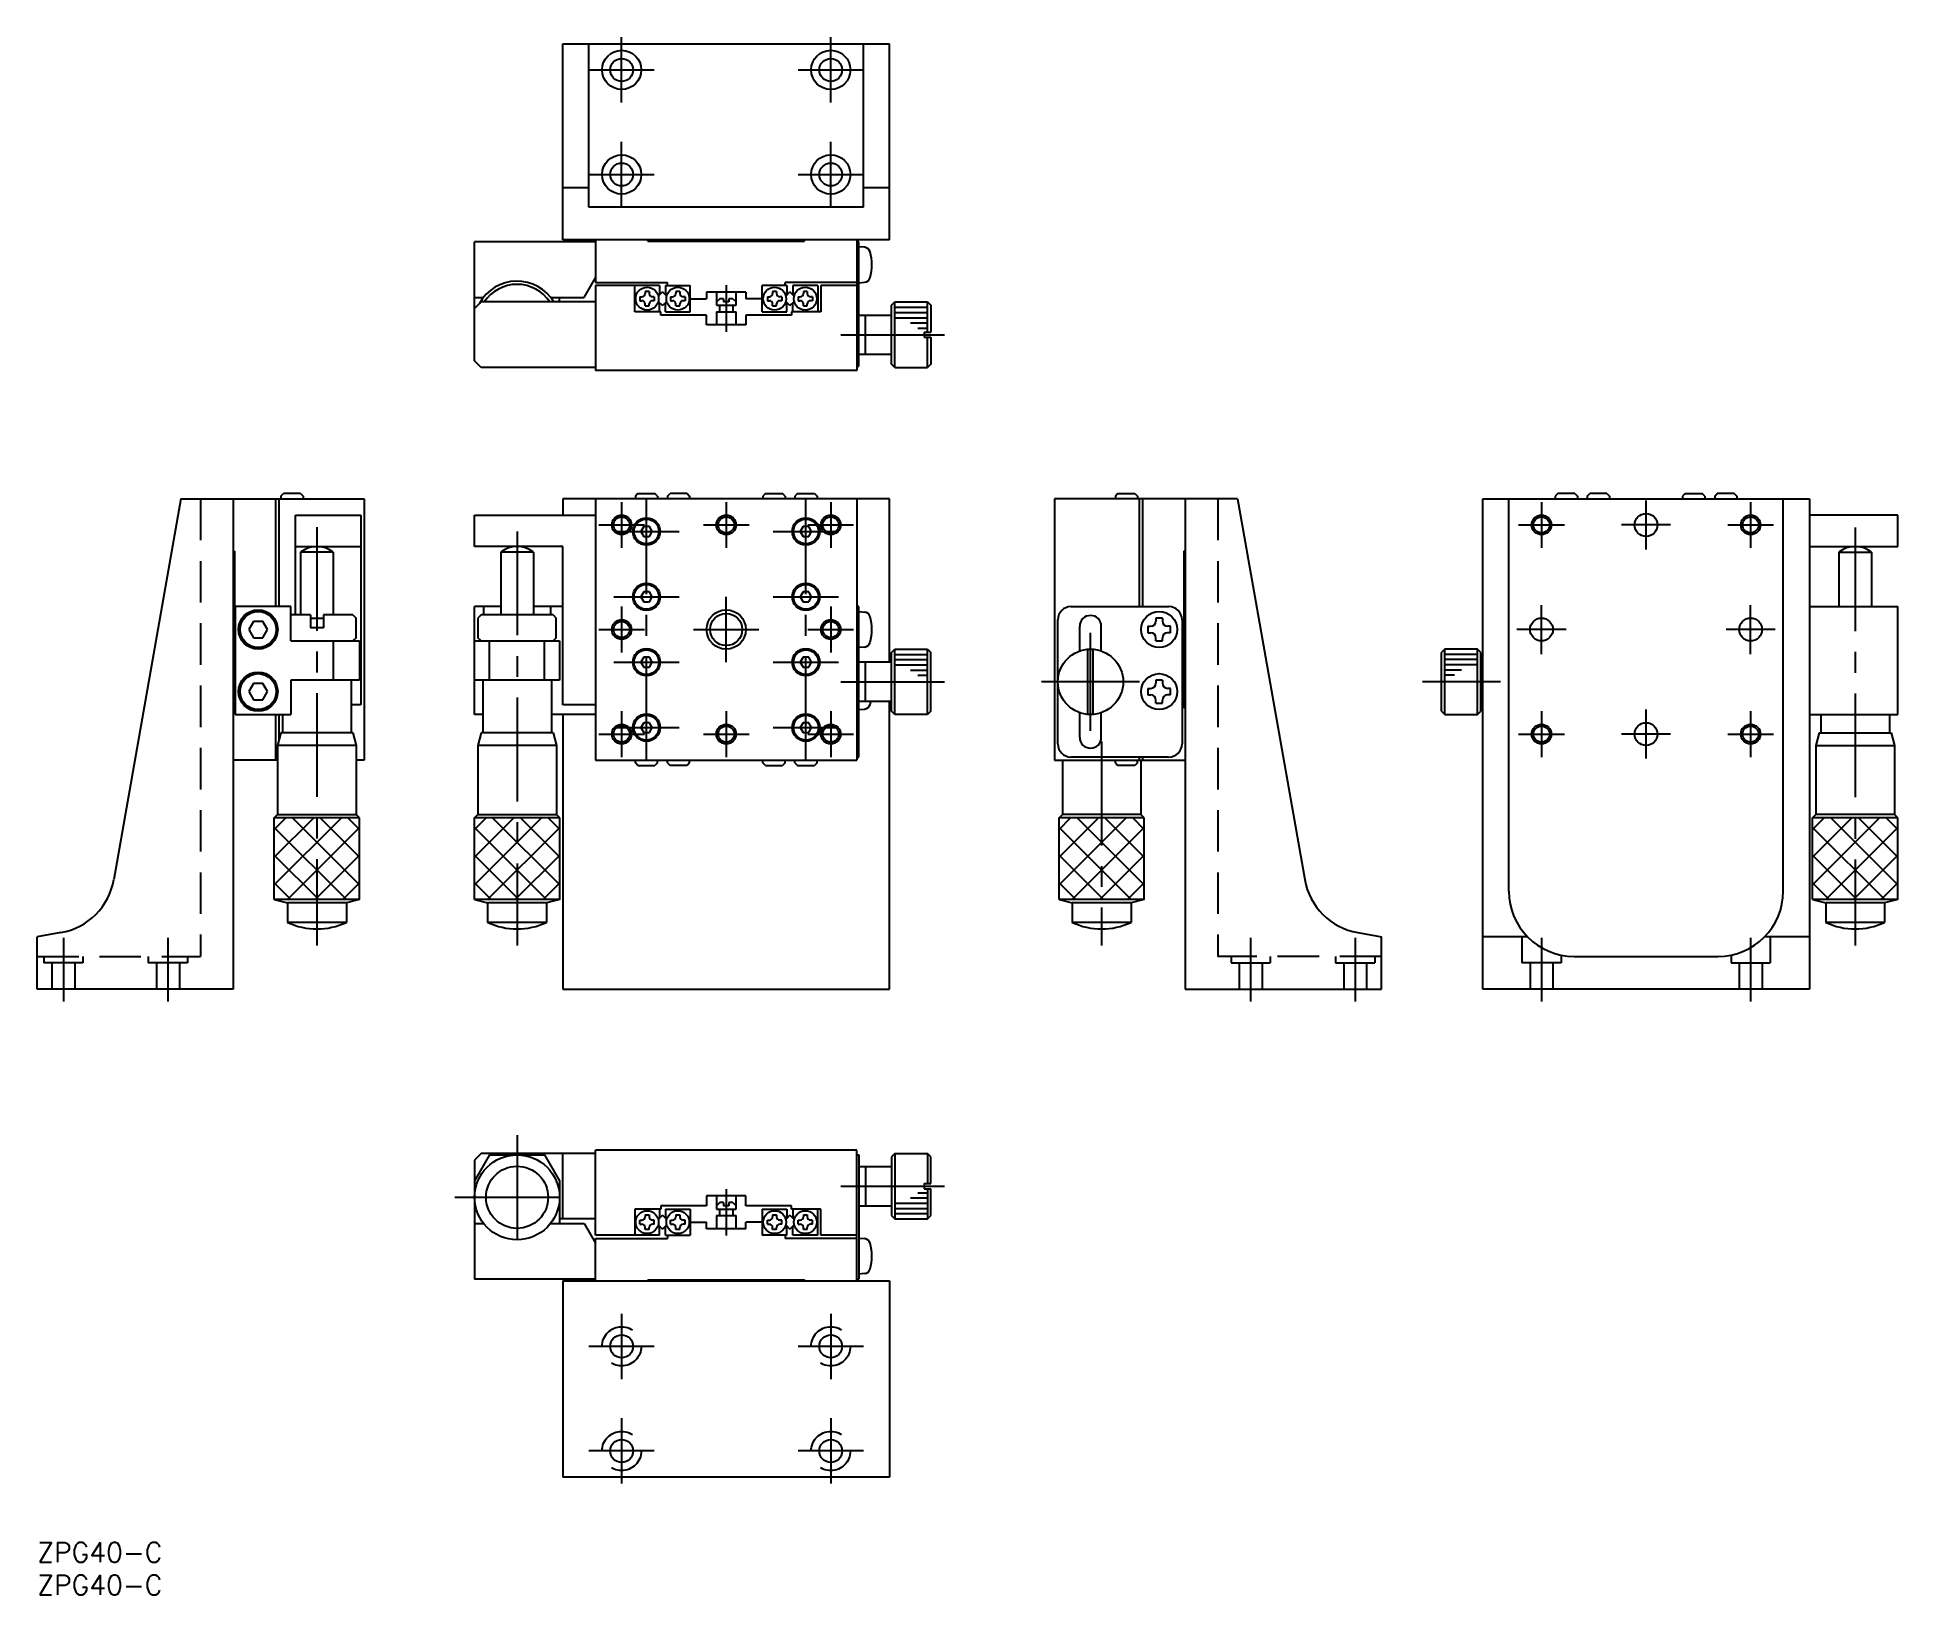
# Model space of a CAD drawing. Extents: x 0 to 285, y -8 to 230.
import ezdxf

# ---------------------------------------------------------------- set-up
doc = ezdxf.new("R2010")
doc.units = 0
doc.header["$LTSCALE"] = 0.5
doc.linetypes.add('CENTER', pattern=[50.8, 31.75, -6.35, 6.35, -6.35])
doc.linetypes.add('DASHED', pattern=[19.05, 12.7, -6.35])
for name, color, linetype in [('MSM_CENTER', 1, 'CENTER'), ('MSM_CONTINUOUS', 7, 'CONTINUOUS'), ('MSM_DASHED', 4, 'DASHED'), ('MSM_NARROW', 5, 'CONTINUOUS'), ('MSM_PART_NUMBER', 7, 'CONTINUOUS')]:
    doc.layers.add(name, color=color, linetype=linetype)
doc.styles.get("Standard").update_dxf_attribs({"font": 'txt.shx', "height": 3, "bigfont": 'bigfont.shx'})

# ---------------------------------------------------------------- blocks, each defined once
blk = doc.blocks.new('*U2')
at = {"layer": 'MSM_PART_NUMBER'}
blk.add_text('ZPG40-C', height=3, dxfattribs=at).set_placement((0, -3))
blk = doc.blocks.new('*U3')
at = {"layer": 'MSM_PART_NUMBER'}
blk.add_text('ZPG40-C', height=3, dxfattribs=at).set_placement((0, -8))

msp = doc.modelspace()

# ---------------------------------------------------------------- linework, layer by layer
at = {"layer": 'MSM_CENTER'}
for p, q in [((89.42, 220.25), (89.42, 230.25)), ((121.42, 220.25), (121.42, 230.25)), ((84.42, 225.25), (94.42, 225.25)), ((116.42, 225.25), (126.42, 225.25)), ((89.42, 204.25), (89.42, 214.25)), ((121.42, 204.25), (121.42, 214.25)), ((84.42, 209.25), (94.42, 209.25)), ((116.42, 209.25), (126.42, 209.25)), ((105.42, 192.33), (105.42, 185.21)), ((122.94, 184.75), (139.64, 184.75)), ((93.22, 119.65), (93.22, 159.65)), ((117.62, 119.65), (117.62, 159.65)), ((89.42, 159.15), (89.42, 152.15)), ((105.42, 159.15), (105.42, 152.15)), ((121.42, 159.15), (121.42, 152.15)), ((230.16, 159.15), (230.16, 152.15)), ((246.16, 151.9), (246.16, 159.4)), ((262.16, 159.15), (262.16, 152.15)), ((42.8, 155.32), (42.8, 91.33)), ((73.42, 154.64), (73.42, 91.33)), ((85.92, 155.65), (92.92, 155.65)), ((88.22, 154.65), (98.22, 154.65)), ((101.92, 155.65), (108.92, 155.65)), ((112.62, 154.65), (122.62, 154.65)), ((117.92, 155.65), (124.92, 155.65)), ((226.66, 155.65), (233.66, 155.65)), ((249.91, 155.65), (242.41, 155.65)), ((258.66, 155.65), (265.66, 155.65)), ((278.16, 155.27), (278.16, 91.33)), ((88.22, 144.65), (98.22, 144.65)), ((89.42, 143.15), (89.42, 136.15)), ((105.42, 134.65), (105.42, 144.65)), ((112.62, 144.65), (122.62, 144.65)), ((121.42, 143.15), (121.42, 136.15)), ((230.16, 135.9), (230.16, 143.4)), ((262.16, 135.9), (262.16, 143.4)), ((85.92, 139.65), (92.92, 139.65)), ((100.42, 139.65), (110.42, 139.65)), ((117.92, 139.65), (124.92, 139.65)), ((233.91, 139.65), (226.41, 139.65)), ((265.91, 139.65), (258.41, 139.65)), ((161.16, 124.15), (161.16, 139.15)), ((88.22, 134.65), (98.22, 134.65)), ((112.62, 134.65), (122.62, 134.65)), ((122.94, 131.65), (139.64, 131.65)), ((168.66, 131.65), (153.66, 131.65)), ((223.9, 131.65), (211.94, 131.65)), ((89.42, 127.15), (89.42, 120.15)), ((105.42, 127.15), (105.42, 120.15)), ((121.42, 127.15), (121.42, 120.15)), ((230.16, 127.15), (230.16, 120.15)), ((246.16, 119.9), (246.16, 127.4)), ((262.16, 127.15), (262.16, 120.15)), ((85.92, 123.65), (92.92, 123.65)), ((88.22, 124.65), (98.22, 124.65)), ((101.92, 123.65), (108.92, 123.65)), ((112.62, 124.65), (122.62, 124.65)), ((117.92, 123.65), (124.92, 123.65)), ((162.86, 122.51), (162.86, 91.33)), ((226.66, 123.65), (233.66, 123.65)), ((249.91, 123.65), (242.41, 123.65)), ((258.66, 123.65), (265.66, 123.65)), ((4, 92.5), (4, 82.74)), ((20, 92.5), (20, 82.74)), ((185.66, 92.5), (185.66, 82.74)), ((201.66, 92.5), (201.66, 82.74)), ((230.16, 92.5), (230.16, 82.74)), ((262.16, 92.5), (262.16, 82.74)), ((73.42, 62.3), (73.42, 43.3)), ((122.94, 54.5), (139.64, 54.5)), ((63.92, 52.8), (82.92, 52.8)), ((105.42, 54.02), (105.42, 46.96)), ((89.42, 35), (89.42, 25)), ((121.42, 35), (121.42, 25)), ((94.42, 30), (84.42, 30)), ((126.42, 30), (116.42, 30)), ((89.42, 19), (89.42, 9)), ((121.42, 19), (121.42, 9)), ((94.42, 14), (84.42, 14)), ((126.42, 14), (116.42, 14))]:
    msp.add_line(p, q, dxfattribs=at)
at = {"layer": 'MSM_CONTINUOUS'}
for p, q in [((80.42, 199.25), (80.42, 229.25)), ((80.42, 229.25), (130.42, 229.25)), ((84.42, 204.25), (84.42, 229.25)), ((126.42, 204.25), (126.42, 229.25)), ((130.42, 199.25), (130.42, 229.25)), ((80.42, 207.25), (84.42, 207.25)), ((126.42, 207.25), (130.42, 207.25)), ((126.42, 204.25), (84.42, 204.25)), ((66.92, 180.75), (66.92, 198.95)), ((85.42, 198.95), (66.92, 198.95)), ((130.42, 199.25), (80.42, 199.25)), ((85.42, 199.25), (85.42, 192.75)), ((93.42, 199.05), (93.42, 199.25)), ((93.42, 199.05), (117.42, 199.05)), ((117.42, 199.05), (117.42, 199.25)), ((125.42, 199.25), (125.42, 179.25)), ((125.72, 198.95), (125.42, 198.95)), ((125.72, 179.95), (125.72, 198.95)), ((126.57, 198.13), (125.72, 198.2)), ((83.69, 190.45), (85.42, 193.45)), ((85.42, 192.75), (96.42, 192.75)), ((95.22, 192.25), (85.42, 192.25)), ((85.42, 192.25), (85.42, 179.25)), ((91.42, 188.25), (91.42, 192.25)), ((93.62, 191.35), (93.02, 191.35)), ((93.02, 191.35), (93.02, 191.05)), ((93.62, 191.35), (93.62, 191.05)), ((95.02, 190.66), (95.67, 191.31)), ((95.22, 192.25), (95.22, 190.86)), ((96.32, 190.66), (95.67, 191.31)), ((96.12, 192.25), (96.12, 190.86)), ((96.12, 192.25), (99.92, 192.25)), ((96.42, 192.25), (96.42, 192.75)), ((98.32, 191.35), (97.72, 191.35)), ((97.72, 191.35), (97.72, 191.05)), ((98.32, 191.35), (98.32, 191.05)), ((99.92, 188.25), (99.92, 192.25)), ((108.42, 191.25), (102.42, 191.25)), ((102.42, 191.25), (102.42, 190.25)), ((103.92, 191.25), (103.92, 189.25)), ((106.92, 189.25), (106.92, 191.25)), ((108.42, 191.25), (108.42, 190.25)), ((114.72, 192.25), (110.92, 192.25)), ((110.92, 188.25), (110.92, 192.25)), ((113.12, 191.35), (112.52, 191.35)), ((112.52, 191.35), (112.52, 191.05)), ((113.12, 191.35), (113.12, 191.05)), ((125.42, 192.75), (114.42, 192.75)), ((114.42, 192.25), (114.42, 192.75)), ((114.52, 190.66), (115.17, 191.31)), ((114.72, 192.25), (114.72, 190.86)), ((115.82, 190.66), (115.17, 191.31)), ((119.42, 192.25), (115.62, 192.25)), ((115.62, 192.25), (115.62, 190.86)), ((117.82, 191.35), (117.22, 191.35)), ((117.22, 191.35), (117.22, 191.05)), ((117.82, 191.35), (117.82, 191.05)), ((119.42, 192.25), (119.42, 188.25)), ((125.42, 192.25), (119.92, 192.25)), ((119.92, 192.25), (119.92, 188.25)), ((125.72, 192.7), (126.57, 192.78)), ((66.92, 190.45), (68.3, 190.45)), ((66.92, 188.75), (67.92, 189.75)), ((85.42, 189.75), (67.92, 189.75)), ((78.55, 190.45), (83.69, 190.45)), ((79.92, 189.75), (79.92, 190.45)), ((95.42, 188.25), (91.42, 188.25)), ((92.22, 190.55), (92.22, 189.95)), ((92.22, 190.55), (92.52, 190.55)), ((92.22, 189.95), (92.52, 189.95)), ((93.02, 189.15), (93.02, 189.45)), ((93.02, 189.15), (93.62, 189.15)), ((93.62, 189.15), (93.62, 189.45)), ((94.42, 190.55), (94.12, 190.55)), ((94.42, 189.95), (94.12, 189.95)), ((94.42, 190.55), (94.42, 189.95)), ((95.67, 189.19), (95.02, 189.84)), ((95.22, 188.25), (95.22, 189.64)), ((95.42, 187.75), (95.42, 188.25)), ((95.67, 189.19), (96.32, 189.84)), ((96.12, 188.25), (96.12, 189.64)), ((96.12, 188.25), (99.92, 188.25)), ((96.92, 190.55), (96.92, 189.95)), ((96.92, 190.55), (97.22, 190.55)), ((96.92, 189.95), (97.22, 189.95)), ((97.72, 189.15), (97.72, 189.45)), ((97.72, 189.15), (98.32, 189.15)), ((98.32, 189.15), (98.32, 189.45)), ((99.12, 190.55), (98.82, 190.55)), ((99.12, 189.95), (98.82, 189.95)), ((99.12, 190.55), (99.12, 189.95)), ((99.92, 190.25), (102.42, 190.25)), ((104.42, 190.25), (103.92, 189.75)), ((103.92, 189.25), (106.92, 189.25)), ((103.92, 188.25), (106.92, 188.25)), ((103.92, 188.25), (103.92, 186.25)), ((105.02, 190.25), (104.42, 190.25)), ((104.42, 188.25), (104.42, 189.25)), ((105.02, 190.25), (105.02, 189.75)), ((105.82, 189.75), (105.02, 189.75)), ((106.42, 190.25), (105.82, 190.25)), ((105.82, 190.25), (105.82, 189.75)), ((106.42, 190.25), (106.92, 189.75)), ((106.42, 189.25), (106.42, 188.25)), ((106.92, 186.25), (106.92, 188.25)), ((110.92, 190.25), (108.42, 190.25)), ((110.92, 188.25), (114.72, 188.25)), ((111.72, 190.55), (111.72, 189.95)), ((111.72, 190.55), (112.02, 190.55)), ((111.72, 189.95), (112.02, 189.95)), ((112.52, 189.15), (112.52, 189.45)), ((112.52, 189.15), (113.12, 189.15)), ((113.12, 189.15), (113.12, 189.45)), ((113.92, 190.55), (113.62, 190.55)), ((113.92, 189.95), (113.62, 189.95)), ((113.92, 190.55), (113.92, 189.95)), ((115.17, 189.19), (114.52, 189.84)), ((114.72, 188.25), (114.72, 189.64)), ((115.17, 189.19), (115.82, 189.84)), ((119.92, 188.25), (115.42, 188.25)), ((115.42, 188.25), (115.42, 187.75)), ((115.62, 188.25), (115.62, 189.64)), ((116.42, 190.55), (116.42, 189.95)), ((116.42, 190.55), (116.72, 190.55)), ((116.42, 189.95), (116.72, 189.95)), ((117.22, 189.15), (117.22, 189.45)), ((117.22, 189.15), (117.82, 189.15)), ((117.82, 189.15), (117.82, 189.45)), ((118.62, 190.55), (118.32, 190.55)), ((118.62, 189.95), (118.32, 189.95)), ((118.62, 190.55), (118.62, 189.95)), ((130.72, 189.25), (131.22, 189.75)), ((130.72, 180.25), (130.72, 189.25)), ((131.22, 179.75), (131.22, 189.75)), ((131.22, 189.75), (136.22, 189.75)), ((136.22, 185.15), (136.22, 189.75)), ((136.22, 189.75), (136.72, 189.25)), ((136.72, 189.25), (136.72, 185.15)), ((102.42, 187.75), (95.42, 187.75)), ((102.42, 186.25), (102.42, 187.75)), ((108.42, 186.25), (102.42, 186.25)), ((108.42, 187.75), (108.42, 186.25)), ((115.42, 187.75), (108.42, 187.75)), ((125.72, 187.75), (130.72, 187.75)), ((126.72, 181.75), (126.72, 187.75)), ((135.72, 185.15), (136.72, 185.15)), ((135.72, 185.15), (135.72, 184.35)), ((135.72, 184.35), (136.72, 184.35)), ((136.22, 179.75), (136.22, 184.35)), ((136.72, 184.35), (136.72, 180.25)), ((67.92, 179.75), (66.92, 180.75)), ((85.42, 179.75), (67.92, 179.75)), ((125.42, 179.95), (125.72, 179.95)), ((125.72, 181.75), (130.72, 181.75)), ((131.22, 179.75), (130.72, 180.25)), ((131.22, 179.75), (136.22, 179.75)), ((136.72, 180.25), (136.22, 179.75)), ((125.42, 179.25), (85.42, 179.25)), ((22, 159.65), (11.73, 101.39)), ((22, 159.65), (50, 159.65)), ((30, 159.65), (30, 84.65)), ((36.5, 143.15), (36.5, 159.65)), ((37, 143.15), (37, 159.65)), ((37.3, 160.05), (37.7, 160.45)), ((37.3, 160.05), (37.3, 159.65)), ((40.3, 160.45), (37.7, 160.45)), ((40.3, 160.45), (40.7, 160.05)), ((40.7, 160.05), (40.7, 159.65)), ((50, 159.65), (50, 119.65)), ((80.42, 159.65), (80.42, 157.15)), ((130.42, 159.65), (80.42, 159.65)), ((85.42, 159.65), (85.42, 119.65)), ((91.92, 160.45), (91.52, 160.05)), ((91.52, 160.05), (91.52, 159.65)), ((91.92, 160.45), (94.52, 160.45)), ((94.92, 160.05), (94.52, 160.45)), ((94.92, 160.05), (94.92, 159.65)), ((96.42, 160.05), (96.82, 160.45)), ((96.42, 160.05), (96.42, 159.65)), ((99.42, 160.45), (96.82, 160.45)), ((99.42, 160.45), (99.82, 160.05)), ((99.82, 160.05), (99.82, 159.65)), ((111.42, 160.45), (111.02, 160.05)), ((111.02, 160.05), (111.02, 159.65)), ((111.42, 160.45), (114.02, 160.45)), ((114.42, 160.05), (114.02, 160.45)), ((114.42, 160.05), (114.42, 159.65)), ((116.32, 160.45), (115.92, 160.05)), ((115.92, 160.05), (115.92, 159.65)), ((116.32, 160.45), (118.92, 160.45)), ((118.92, 160.45), (119.32, 160.05)), ((119.32, 160.05), (119.32, 159.65)), ((125.42, 159.65), (125.42, 119.65)), ((130.42, 134.65), (130.42, 159.65)), ((183.66, 159.65), (155.66, 159.65)), ((155.66, 159.65), (155.66, 119.65)), ((165.36, 160.45), (164.96, 160.05)), ((164.96, 160.05), (164.96, 159.65)), ((165.36, 160.45), (167.96, 160.45)), ((167.96, 160.45), (168.36, 160.05)), ((168.36, 160.05), (168.36, 159.65)), ((168.66, 143.15), (168.66, 159.65)), ((169.16, 143.15), (169.16, 159.65)), ((175.66, 159.65), (175.66, 84.65)), ((183.66, 159.65), (193.94, 101.39)), ((221.16, 159.65), (271.16, 159.65)), ((221.16, 84.65), (221.16, 159.65)), ((225.16, 99.65), (225.16, 159.65)), ((232.66, 160.45), (232.26, 160.05)), ((232.26, 160.05), (232.26, 159.65)), ((235.26, 160.45), (232.66, 160.45)), ((235.26, 160.45), (235.66, 160.05)), ((235.66, 160.05), (235.66, 159.65)), ((237.16, 160.05), (237.56, 160.45)), ((237.16, 160.05), (237.16, 159.65)), ((240.16, 160.45), (237.56, 160.45)), ((240.16, 160.45), (240.56, 160.05)), ((240.56, 160.05), (240.56, 159.65)), ((252.16, 160.45), (251.76, 160.05)), ((251.76, 160.05), (251.76, 159.65)), ((252.16, 160.45), (254.76, 160.45)), ((255.16, 160.05), (254.76, 160.45)), ((255.16, 160.05), (255.16, 159.65)), ((256.66, 160.05), (257.06, 160.45)), ((256.66, 160.05), (256.66, 159.65)), ((259.66, 160.45), (257.06, 160.45)), ((259.66, 160.45), (260.06, 160.05)), ((260.06, 160.05), (260.06, 159.65)), ((267.16, 99.65), (267.16, 159.65)), ((271.16, 159.65), (271.16, 84.65)), ((39.5, 141.9), (39.5, 157.15)), ((39.5, 157.15), (49.5, 157.15)), ((49.5, 157.15), (49.5, 128.15)), ((66.92, 157.15), (85.42, 157.15)), ((66.92, 152.35), (66.92, 157.15)), ((284.66, 157.15), (271.16, 157.15)), ((284.66, 152.35), (284.66, 157.15)), ((92.79, 155.4), (92.36, 154.65)), ((92.36, 154.65), (92.79, 153.9)), ((93.66, 155.4), (92.79, 155.4)), ((92.79, 153.9), (93.66, 153.9)), ((94.09, 154.65), (93.66, 155.4)), ((93.66, 153.9), (94.09, 154.65)), ((117.19, 155.4), (116.76, 154.65)), ((116.76, 154.65), (117.19, 153.9)), ((118.06, 155.4), (117.19, 155.4)), ((117.19, 153.9), (118.06, 153.9)), ((118.49, 154.65), (118.06, 155.4)), ((118.06, 153.9), (118.49, 154.65)), ((30, 151.65), (30.2, 151.65)), ((30.2, 151.65), (30.2, 127.65)), ((39.5, 152.35), (49.5, 152.35)), ((45.3, 151.47), (40.3, 151.47)), ((40.3, 151.47), (40.3, 141.9)), ((45.3, 151.47), (45.3, 141.9)), ((80.42, 152.35), (66.92, 152.35)), ((75.92, 151.47), (70.92, 151.47)), ((70.92, 151.47), (70.92, 141.9)), ((75.92, 151.47), (75.92, 141.9)), ((80.42, 128.15), (80.42, 152.35)), ((175.66, 151.65), (175.46, 151.65)), ((175.46, 151.65), (175.46, 127.65)), ((271.16, 152.35), (284.66, 152.35)), ((275.66, 151.47), (280.66, 151.47)), ((275.66, 151.47), (275.66, 143.15)), ((280.66, 151.47), (280.66, 143.15)), ((92.79, 145.4), (92.36, 144.65)), ((93.66, 145.4), (92.79, 145.4)), ((94.09, 144.65), (93.66, 145.4)), ((117.19, 145.4), (116.76, 144.65)), ((118.06, 145.4), (117.19, 145.4)), ((118.49, 144.65), (118.06, 145.4)), ((38.8, 143.15), (30.3, 143.15)), ((30.3, 143.15), (30.3, 126.65)), ((38.8, 137.9), (38.8, 143.15)), ((70.92, 143.15), (66.92, 143.15)), ((66.92, 126.65), (66.92, 143.15)), ((68.3, 143.15), (68.3, 141.9)), ((80.42, 143.15), (75.92, 143.15)), ((78.55, 143.15), (78.55, 141.9)), ((92.36, 144.65), (92.79, 143.9)), ((92.79, 143.9), (93.66, 143.9)), ((93.66, 143.9), (94.09, 144.65)), ((116.76, 144.65), (117.19, 143.9)), ((117.19, 143.9), (118.06, 143.9)), ((118.06, 143.9), (118.49, 144.65)), ((125.72, 143.15), (125.42, 143.15)), ((125.72, 120.15), (125.72, 143.15)), ((125.72, 142.4), (126.57, 142.32)), ((158.16, 143.15), (173.16, 143.15)), ((271.16, 143.15), (284.66, 143.15)), ((284.66, 126.65), (284.66, 143.15)), ((33.08, 140.9), (32.36, 139.65)), ((32.36, 139.65), (33.08, 138.4)), ((34.52, 140.9), (33.08, 140.9)), ((35.24, 139.65), (34.52, 140.9)), ((34.52, 138.4), (35.24, 139.65)), ((41.8, 141.9), (38.8, 141.9)), ((41.8, 141.9), (41.8, 139.9)), ((43.8, 141.35), (41.8, 141.35)), ((43.8, 139.9), (41.8, 139.9)), ((43.8, 141.9), (43.8, 139.9)), ((48.3, 141.9), (43.8, 141.9)), ((48.3, 141.9), (48.8, 141.4)), ((48.8, 138.4), (48.8, 141.4)), ((67.92, 141.9), (67.42, 141.4)), ((67.42, 141.4), (67.42, 138.4)), ((78.92, 141.9), (67.92, 141.9)), ((78.92, 141.9), (79.42, 141.4)), ((79.42, 138.4), (79.42, 141.4)), ((156.16, 122.15), (156.16, 141.15)), ((159.51, 136.37), (159.51, 140.15)), ((162.81, 136.37), (162.81, 140.15)), ((169.91, 140.15), (169.91, 139.15)), ((169.91, 140.15), (170.36, 140.15)), ((172.16, 141.4), (171.16, 141.4)), ((171.16, 141.4), (171.16, 140.95)), ((172.16, 141.4), (172.16, 140.95)), ((173.41, 140.15), (172.96, 140.15)), ((173.41, 139.15), (173.41, 140.15)), ((175.16, 141.15), (175.16, 122.15)), ((33.08, 138.4), (34.52, 138.4)), ((38.8, 137.9), (49.3, 137.9)), ((45.3, 137.9), (45.3, 131.9)), ((48.8, 138.4), (48.3, 137.9)), ((49.3, 137.9), (49.3, 131.9)), ((66.92, 137.9), (79.92, 137.9)), ((67.92, 137.9), (67.42, 138.4)), ((69.22, 131.9), (69.22, 137.9)), ((77.63, 131.9), (77.63, 137.9)), ((79.42, 138.4), (78.92, 137.9)), ((79.92, 137.9), (79.92, 131.9)), ((126.57, 136.97), (125.72, 136.9)), ((130.72, 136.15), (131.22, 136.65)), ((131.22, 126.65), (131.22, 136.65)), ((131.22, 136.65), (136.22, 136.65)), ((136.22, 126.65), (136.22, 136.65)), ((136.22, 136.65), (136.72, 136.15)), ((160.76, 126.68), (160.76, 136.65)), ((169.91, 139.15), (170.36, 139.15)), ((171.16, 137.9), (171.16, 138.35)), ((171.16, 137.9), (172.16, 137.9)), ((172.16, 137.9), (172.16, 138.35)), ((173.41, 139.15), (172.96, 139.15)), ((215.36, 136.65), (214.86, 136.15)), ((215.36, 126.65), (215.36, 136.65)), ((220.36, 136.65), (215.36, 136.65)), ((220.36, 126.65), (220.36, 136.65)), ((220.86, 136.15), (220.36, 136.65)), ((92.79, 135.4), (92.36, 134.65)), ((92.36, 134.65), (92.79, 133.9)), ((93.66, 135.4), (92.79, 135.4)), ((92.79, 133.9), (93.66, 133.9)), ((94.09, 134.65), (93.66, 135.4)), ((93.66, 133.9), (94.09, 134.65)), ((117.19, 135.4), (116.76, 134.65)), ((116.76, 134.65), (117.19, 133.9)), ((118.06, 135.4), (117.19, 135.4)), ((117.19, 133.9), (118.06, 133.9)), ((118.49, 134.65), (118.06, 135.4)), ((118.06, 133.9), (118.49, 134.65)), ((130.72, 134.65), (125.72, 134.65)), ((126.72, 128.65), (126.72, 134.65)), ((130.72, 127.15), (130.72, 136.15)), ((136.72, 127.15), (136.72, 136.15)), ((161.56, 126.65), (161.56, 136.63)), ((214.86, 127.15), (214.86, 136.15)), ((220.86, 127.15), (220.86, 136.15)), ((220.86, 134.65), (221.16, 134.65)), ((33.08, 131.4), (32.36, 130.15)), ((34.52, 131.4), (33.08, 131.4)), ((35.24, 130.15), (34.52, 131.4)), ((38.8, 131.9), (38.8, 126.65)), ((49.3, 131.9), (38.8, 131.9)), ((48.05, 131.9), (48.05, 123.85)), ((79.92, 131.9), (66.92, 131.9)), ((68.17, 131.9), (68.17, 123.85)), ((78.67, 131.9), (78.67, 123.85)), ((172.16, 131.9), (171.16, 131.9)), ((171.16, 131.9), (171.16, 131.45)), ((172.16, 131.9), (172.16, 131.45)), ((32.36, 130.15), (33.08, 128.9)), ((33.08, 128.9), (34.52, 128.9)), ((34.52, 128.9), (35.24, 130.15)), ((49.5, 128.15), (48.05, 128.15)), ((85.42, 128.15), (80.42, 128.15)), ((130.72, 128.65), (125.72, 128.65)), ((130.42, 84.65), (130.42, 128.65)), ((169.91, 130.65), (169.91, 129.65)), ((169.91, 130.65), (170.36, 130.65)), ((169.91, 129.65), (170.36, 129.65)), ((171.16, 128.4), (171.16, 128.85)), ((171.16, 128.4), (172.16, 128.4)), ((172.16, 128.4), (172.16, 128.85)), ((173.41, 130.65), (172.96, 130.65)), ((173.41, 129.65), (172.96, 129.65)), ((173.41, 129.65), (173.41, 130.65)), ((220.86, 128.65), (221.16, 128.65)), ((30, 127.65), (30.2, 127.65)), ((30.3, 126.65), (38.8, 126.65)), ((36.5, 119.65), (36.5, 126.65)), ((37, 122.73), (37, 126.65)), ((37.55, 126.65), (37.55, 123.85)), ((68.17, 126.65), (66.92, 126.65)), ((85.42, 126.65), (78.67, 126.65)), ((80.42, 126.65), (80.42, 84.65)), ((92.79, 125.4), (92.36, 124.65)), ((93.66, 125.4), (92.79, 125.4)), ((94.09, 124.65), (93.66, 125.4)), ((117.19, 125.4), (116.76, 124.65)), ((118.06, 125.4), (117.19, 125.4)), ((118.49, 124.65), (118.06, 125.4)), ((125.72, 127.4), (126.57, 127.47)), ((131.22, 126.65), (130.72, 127.15)), ((136.22, 126.65), (131.22, 126.65)), ((136.72, 127.15), (136.22, 126.65)), ((159.51, 123.15), (159.51, 126.93)), ((162.81, 123.15), (162.81, 126.93)), ((175.66, 127.65), (175.46, 127.65)), ((214.86, 127.15), (215.36, 126.65)), ((215.36, 126.65), (220.36, 126.65)), ((220.36, 126.65), (220.86, 127.15)), ((271.16, 126.65), (284.66, 126.65)), ((272.91, 126.65), (272.91, 123.85)), ((283.41, 126.65), (283.41, 123.85)), ((37.3, 123.85), (36.78, 121.91)), ((48.3, 123.85), (37.3, 123.85)), ((48.3, 123.85), (48.82, 121.91)), ((67.92, 123.85), (67.41, 121.91)), ((78.92, 123.85), (67.92, 123.85)), ((78.92, 123.85), (79.44, 121.91)), ((92.36, 124.65), (92.79, 123.9)), ((92.79, 123.9), (93.66, 123.9)), ((93.66, 123.9), (94.09, 124.65)), ((116.76, 124.65), (117.19, 123.9)), ((117.19, 123.9), (118.06, 123.9)), ((118.06, 123.9), (118.49, 124.65)), ((272.66, 123.85), (272.14, 121.91)), ((272.66, 123.85), (283.66, 123.85)), ((283.66, 123.85), (284.17, 121.91)), ((36.78, 119.65), (30, 119.65)), ((36.78, 121.91), (36.78, 111.35)), ((48.82, 121.91), (36.82, 121.91)), ((48.82, 121.91), (48.82, 111.35)), ((50, 119.65), (48.82, 119.65)), ((67.41, 121.91), (67.41, 111.35)), ((79.44, 121.91), (67.44, 121.91)), ((79.44, 121.91), (79.44, 111.35)), ((85.42, 119.65), (125.42, 119.65)), ((91.52, 119.25), (91.52, 119.65)), ((94.92, 119.25), (94.92, 119.65)), ((96.42, 119.25), (96.42, 119.65)), ((99.82, 119.25), (99.82, 119.65)), ((111.02, 119.25), (111.02, 119.65)), ((114.42, 119.25), (114.42, 119.65)), ((115.92, 119.25), (115.92, 119.65)), ((119.32, 119.25), (119.32, 119.65)), ((125.42, 120.15), (125.72, 120.15)), ((155.66, 119.65), (175.66, 119.65)), ((156.85, 119.65), (156.85, 111.35)), ((173.16, 120.15), (158.16, 120.15)), ((164.96, 119.25), (164.96, 119.65)), ((168.36, 119.25), (168.36, 119.65)), ((168.66, 119.65), (168.66, 120.15)), ((168.88, 119.65), (168.88, 111.35)), ((169.16, 119.65), (169.16, 120.15)), ((272.14, 121.91), (284.14, 121.91)), ((272.14, 121.91), (272.14, 111.35)), ((284.17, 121.91), (284.17, 111.35)), ((91.92, 118.85), (91.52, 119.25)), ((91.92, 118.85), (94.52, 118.85)), ((94.92, 119.25), (94.52, 118.85)), ((96.42, 119.25), (96.82, 118.85)), ((99.42, 118.85), (96.82, 118.85)), ((99.82, 119.25), (99.42, 118.85)), ((111.42, 118.85), (111.02, 119.25)), ((111.42, 118.85), (114.02, 118.85)), ((114.42, 119.25), (114.02, 118.85)), ((115.92, 119.25), (116.32, 118.85)), ((116.32, 118.85), (118.92, 118.85)), ((119.32, 119.25), (118.92, 118.85)), ((164.96, 119.25), (165.36, 118.85)), ((167.96, 118.85), (165.36, 118.85)), ((168.36, 119.25), (167.96, 118.85)), ((36.28, 110.85), (36.78, 111.35)), ((36.78, 111.35), (48.82, 111.35)), ((49.32, 110.85), (48.82, 111.35)), ((66.91, 110.85), (67.41, 111.35)), ((67.41, 111.35), (79.44, 111.35)), ((79.94, 110.85), (79.44, 111.35)), ((156.35, 110.85), (156.85, 111.35)), ((168.88, 111.35), (156.85, 111.35)), ((169.38, 110.85), (168.88, 111.35)), ((271.64, 110.85), (272.14, 111.35)), ((284.17, 111.35), (272.14, 111.35)), ((284.67, 110.85), (284.17, 111.35)), ((49.32, 110.85), (36.28, 110.85)), ((36.28, 98.35), (36.28, 110.85)), ((49.32, 98.35), (49.32, 110.85)), ((79.94, 110.85), (66.91, 110.85)), ((66.91, 98.35), (66.91, 110.85)), ((79.94, 98.35), (79.94, 110.85)), ((169.38, 110.85), (156.35, 110.85)), ((156.35, 98.35), (156.35, 110.85)), ((169.38, 98.35), (169.38, 110.85)), ((284.67, 110.85), (271.64, 110.85)), ((271.64, 98.35), (271.64, 110.85)), ((284.67, 98.35), (284.67, 110.85)), ((49.32, 98.35), (36.28, 98.35)), ((36.28, 98.35), (38.3, 97.85)), ((47.3, 97.85), (38.3, 97.85)), ((38.3, 97.85), (38.3, 94.85)), ((49.32, 98.35), (47.3, 97.85)), ((47.3, 97.85), (47.3, 94.85)), ((79.94, 98.35), (66.91, 98.35)), ((66.91, 98.35), (68.92, 97.85)), ((77.92, 97.85), (68.92, 97.85)), ((68.92, 97.85), (68.92, 94.85)), ((79.94, 98.35), (77.92, 97.85)), ((77.92, 97.85), (77.92, 94.85)), ((169.38, 98.35), (156.35, 98.35)), ((156.35, 98.35), (158.36, 97.85)), ((167.36, 97.85), (158.36, 97.85)), ((158.36, 97.85), (158.36, 94.85)), ((169.38, 98.35), (167.36, 97.85)), ((167.36, 97.85), (167.36, 94.85)), ((284.67, 98.35), (271.64, 98.35)), ((271.64, 98.35), (273.66, 97.85)), ((282.66, 97.85), (273.66, 97.85)), ((273.66, 97.85), (273.66, 94.85)), ((284.67, 98.35), (282.66, 97.85)), ((282.66, 97.85), (282.66, 94.85)), ((47.3, 94.85), (38.3, 94.85)), ((77.92, 94.85), (68.92, 94.85)), ((167.36, 94.85), (158.36, 94.85)), ((282.66, 94.85), (273.66, 94.85)), ((3.62, 93.28), (0, 92.65)), ((0, 84.65), (0, 92.65)), ((202.05, 93.28), (205.66, 92.65)), ((205.66, 84.65), (205.66, 92.65)), ((228.02, 92.65), (221.16, 92.65)), ((271.16, 92.65), (264.3, 92.65)), ((235.16, 89.65), (257.16, 89.65)), ((30, 84.65), (0, 84.65)), ((80.42, 84.65), (130.42, 84.65)), ((175.66, 84.65), (205.66, 84.65)), ((271.16, 84.65), (221.16, 84.65)), ((125.42, 60), (85.42, 60)), ((85.42, 47), (85.42, 60)), ((125.42, 40), (125.42, 60)), ((67.92, 59.5), (66.92, 58.5)), ((69.22, 59.3), (66.92, 55.33)), ((66.92, 58.5), (66.92, 40.3)), ((85.42, 59.5), (67.92, 59.5)), ((69.22, 59.3), (77.63, 59.3)), ((77.63, 59.3), (79.92, 55.33)), ((80.42, 49.5), (80.42, 59.5)), ((125.42, 59.3), (125.72, 59.3)), ((125.72, 59.3), (125.72, 40.3)), ((125.72, 57.5), (130.72, 57.5)), ((126.72, 57.5), (126.72, 51.5)), ((131.22, 59.5), (130.72, 59)), ((130.72, 59), (130.72, 50)), ((131.22, 59.5), (131.22, 49.5)), ((131.22, 59.5), (136.22, 59.5)), ((136.22, 59.5), (136.22, 54.9)), ((136.72, 59), (136.22, 59.5)), ((136.72, 54.9), (136.72, 59)), ((79.92, 55.33), (79.92, 48.8)), ((135.72, 54.9), (136.72, 54.9)), ((135.72, 54.9), (135.72, 54.1)), ((135.72, 54.1), (136.72, 54.1)), ((136.22, 54.1), (136.22, 49.5)), ((136.72, 50), (136.72, 54.1)), ((95.42, 51.5), (95.42, 51)), ((102.42, 51.5), (95.42, 51.5)), ((108.42, 53), (102.42, 53)), ((102.42, 53), (102.42, 51.5)), ((103.92, 53), (103.92, 51)), ((104.42, 52), (103.92, 51.5)), ((105.02, 52), (104.42, 52)), ((105.02, 52), (105.02, 51.5)), ((105.82, 51.5), (105.02, 51.5)), ((106.42, 52), (105.82, 52)), ((105.82, 52), (105.82, 51.5)), ((106.42, 52), (106.92, 51.5)), ((106.92, 51), (106.92, 53)), ((108.42, 51.5), (108.42, 53)), ((115.42, 51.5), (108.42, 51.5)), ((115.42, 51), (115.42, 51.5)), ((125.72, 51.5), (130.72, 51.5)), ((66.92, 48.8), (68.3, 48.8)), ((78.55, 48.8), (83.69, 48.8)), ((85.42, 49.5), (79.92, 49.5)), ((83.69, 48.8), (85.42, 45.8)), ((91.42, 51), (91.42, 47)), ((95.42, 51), (91.42, 51)), ((92.22, 48.7), (92.22, 49.3)), ((92.22, 49.3), (92.52, 49.3)), ((92.22, 48.7), (92.52, 48.7)), ((93.02, 50.1), (93.62, 50.1)), ((93.02, 50.1), (93.02, 49.8)), ((93.62, 50.1), (93.62, 49.8)), ((94.42, 49.3), (94.12, 49.3)), ((94.42, 48.7), (94.12, 48.7)), ((94.42, 48.7), (94.42, 49.3)), ((95.67, 50.06), (95.02, 49.41)), ((95.02, 48.59), (95.67, 47.94)), ((95.22, 51), (95.22, 49.61)), ((95.67, 50.06), (96.32, 49.41)), ((96.32, 48.59), (95.67, 47.94)), ((96.12, 51), (99.92, 51)), ((96.12, 51), (96.12, 49.61)), ((96.92, 48.7), (96.92, 49.3)), ((96.92, 49.3), (97.22, 49.3)), ((96.92, 48.7), (97.22, 48.7)), ((97.72, 50.1), (98.32, 50.1)), ((97.72, 50.1), (97.72, 49.8)), ((98.32, 50.1), (98.32, 49.8)), ((99.12, 49.3), (98.82, 49.3)), ((99.12, 48.7), (98.82, 48.7)), ((99.12, 48.7), (99.12, 49.3)), ((99.92, 51), (99.92, 47)), ((99.92, 49), (102.42, 49)), ((102.42, 48), (102.42, 49)), ((103.92, 51), (106.92, 51)), ((103.92, 50), (103.92, 48)), ((103.92, 50), (106.92, 50)), ((104.42, 50), (104.42, 51)), ((106.42, 51), (106.42, 50)), ((106.92, 48), (106.92, 50)), ((110.92, 49), (108.42, 49)), ((108.42, 48), (108.42, 49)), ((110.92, 51), (114.72, 51)), ((110.92, 51), (110.92, 47)), ((111.72, 48.7), (111.72, 49.3)), ((111.72, 49.3), (112.02, 49.3)), ((111.72, 48.7), (112.02, 48.7)), ((112.52, 50.1), (113.12, 50.1)), ((112.52, 50.1), (112.52, 49.8)), ((113.12, 50.1), (113.12, 49.8)), ((113.92, 49.3), (113.62, 49.3)), ((113.92, 48.7), (113.62, 48.7)), ((113.92, 48.7), (113.92, 49.3)), ((115.17, 50.06), (114.52, 49.41)), ((114.52, 48.59), (115.17, 47.94)), ((114.72, 51), (114.72, 49.61)), ((115.17, 50.06), (115.82, 49.41)), ((115.82, 48.59), (115.17, 47.94)), ((119.92, 51), (115.42, 51)), ((115.62, 51), (115.62, 49.61)), ((116.42, 48.7), (116.42, 49.3)), ((116.42, 49.3), (116.72, 49.3)), ((116.42, 48.7), (116.72, 48.7)), ((117.22, 50.1), (117.82, 50.1)), ((117.22, 50.1), (117.22, 49.8)), ((117.82, 50.1), (117.82, 49.8)), ((118.62, 49.3), (118.32, 49.3)), ((118.62, 48.7), (118.32, 48.7)), ((118.62, 48.7), (118.62, 49.3)), ((119.42, 47), (119.42, 51)), ((119.92, 47), (119.92, 51)), ((130.72, 50), (131.22, 49.5)), ((131.22, 49.5), (136.22, 49.5)), ((136.22, 49.5), (136.72, 50)), ((95.22, 47), (85.42, 47)), ((85.42, 40), (85.42, 46.5)), ((85.42, 46.5), (96.42, 46.5)), ((93.02, 47.9), (93.02, 48.2)), ((93.62, 47.9), (93.02, 47.9)), ((93.62, 47.9), (93.62, 48.2)), ((95.22, 47), (95.22, 48.39)), ((96.12, 47), (96.12, 48.39)), ((96.12, 47), (99.92, 47)), ((96.42, 47), (96.42, 46.5)), ((97.72, 47.9), (97.72, 48.2)), ((98.32, 47.9), (97.72, 47.9)), ((98.32, 47.9), (98.32, 48.2)), ((108.42, 48), (102.42, 48)), ((114.72, 47), (110.92, 47)), ((112.52, 47.9), (112.52, 48.2)), ((113.12, 47.9), (112.52, 47.9)), ((113.12, 47.9), (113.12, 48.2)), ((114.42, 47), (114.42, 46.5)), ((125.42, 46.5), (114.42, 46.5)), ((114.72, 47), (114.72, 48.39)), ((115.62, 47), (115.62, 48.39)), ((119.42, 47), (115.62, 47)), ((117.22, 47.9), (117.22, 48.2)), ((117.82, 47.9), (117.22, 47.9)), ((117.82, 47.9), (117.82, 48.2)), ((125.42, 47), (119.92, 47)), ((125.72, 46.55), (126.57, 46.48)), ((85.42, 40.3), (66.92, 40.3)), ((80.42, 40), (80.42, 10)), ((80.42, 40), (130.42, 40)), ((93.42, 40.2), (93.42, 40)), ((93.42, 40.2), (117.42, 40.2)), ((117.42, 40.2), (117.42, 40)), ((125.72, 40.3), (125.42, 40.3)), ((126.57, 41.12), (125.72, 41.05)), ((130.42, 40), (130.42, 10)), ((130.42, 10), (80.42, 10))]:
    msp.add_line(p, q, dxfattribs=at)
for centre, radius in [((89.42, 225.25), 3), ((121.42, 225.25), 3), ((89.42, 225.25), 1.75), ((121.42, 225.25), 1.75), ((89.42, 209.25), 3), ((89.42, 209.25), 1.75), ((121.42, 209.25), 3), ((121.42, 209.25), 1.75), ((93.32, 190.25), 1.75), ((98.02, 190.25), 1.75), ((112.82, 190.25), 1.75), ((117.52, 190.25), 1.75), ((89.42, 155.65), 1.23), ((93.22, 154.65), 2.1), ((105.42, 155.65), 1.23), ((117.62, 154.65), 2.1), ((121.42, 155.65), 1.23), ((230.16, 155.65), 1.23), ((246.16, 155.65), 1.75), ((262.16, 155.65), 1.23), ((93.22, 154.65), 1.9), ((117.62, 154.65), 1.9), ((93.22, 144.65), 2.1), ((93.22, 144.65), 1.9), ((117.62, 144.65), 2.1), ((117.62, 144.65), 1.9), ((33.8, 139.65), 3), ((33.8, 139.65), 2.75), ((171.66, 139.65), 2.75), ((89.42, 139.65), 1.23), ((105.42, 139.65), 2.46), ((121.42, 139.65), 1.23), ((230.16, 139.65), 1.75), ((262.16, 139.65), 1.75), ((93.22, 134.65), 2.1), ((117.62, 134.65), 2.1), ((161.16, 131.65), 5), ((93.22, 134.65), 1.9), ((117.62, 134.65), 1.9), ((33.8, 130.15), 3), ((33.8, 130.15), 2.75), ((171.66, 130.15), 2.75), ((93.22, 124.65), 2.1), ((93.22, 124.65), 1.9), ((117.62, 124.65), 2.1), ((117.62, 124.65), 1.9), ((246.16, 123.65), 1.75), ((89.42, 123.65), 1.23), ((105.42, 123.65), 1.23), ((121.42, 123.65), 1.23), ((230.16, 123.65), 1.23), ((262.16, 123.65), 1.23), ((73.42, 52.8), 6.5), ((73.42, 52.8), 4.75), ((93.32, 49), 1.75), ((98.02, 49), 1.75), ((112.82, 49), 1.75), ((117.52, 49), 1.75), ((89.42, 30), 1.75), ((121.42, 30), 1.75), ((89.42, 14), 1.75), ((121.42, 14), 1.75)]:
    msp.add_circle(centre, radius, dxfattribs=at)
for centre, radius, start, end in [((126.48, 197.13), 1, 16.257, 85), ((120.72, 195.45), 7, 343.743, 16.257), ((73.42, 186.45), 6.5, 30.5102, 151.8012), ((73.42, 186.45), 6, 33.367, 146.633), ((92.52, 191.05), 0.5, 270, 0), ((94.12, 191.05), 0.5, 180, 270), ((97.22, 191.05), 0.5, 270, 0), ((98.82, 191.05), 0.5, 180, 270), ((112.02, 191.05), 0.5, 270, 0), ((113.62, 191.05), 0.5, 180, 270), ((116.72, 191.05), 0.5, 270, 0), ((118.32, 191.05), 0.5, 180, 270), ((126.48, 193.77), 1, 275, 343.743), ((92.52, 189.45), 0.5, 0, 90), ((94.12, 189.45), 0.5, 90, 180), ((97.22, 189.45), 0.5, 0, 90), ((98.82, 189.45), 0.5, 90, 180), ((112.02, 189.45), 0.5, 0, 90), ((113.62, 189.45), 0.5, 90, 180), ((116.72, 189.45), 0.5, 0, 90), ((118.32, 189.45), 0.5, 90, 180), ((42.8, 148.35), 4, 51.2775, 128.6822), ((73.42, 148.35), 4, 51.2775, 128.6822), ((278.16, 148.35), 4, 51.3178, 128.7225), ((158.16, 141.15), 2, 90, 180), ((173.16, 141.15), 2, 0, 90), ((126.48, 141.32), 1, 16.257, 85), ((120.72, 139.65), 7, 343.743, 16.257), ((161.16, 140.15), 1.65, 0, 180), ((170.36, 140.95), 0.8, 270, 0), ((172.96, 140.95), 0.8, 180, 270), ((126.48, 137.97), 1, 275, 343.743), ((170.36, 138.35), 0.8, 0, 90), ((172.96, 138.35), 0.8, 90, 180), ((170.36, 131.45), 0.8, 270, 0), ((172.96, 131.45), 0.8, 180, 270), ((126.48, 128.47), 1, 275, 343.743), ((120.72, 130.15), 7, 343.743, 347.6264), ((170.36, 128.85), 0.8, 0, 90), ((172.96, 128.85), 0.8, 90, 180), ((161.16, 123.15), 1.65, 180, 0), ((158.16, 122.15), 2, 180, 270), ((173.16, 122.15), 2, 270, 0), ((1.88, 103.13), 10, 280, 350), ((203.78, 103.13), 10, 190, 260), ((235.16, 99.65), 10, 180, 270), ((257.16, 99.65), 10, 270, 0), ((42.8, 104.47), 10.62, 244.9423, 295.0577), ((73.42, 104.47), 10.62, 244.9423, 295.0577), ((162.86, 104.47), 10.62, 244.9423, 295.0577), ((278.16, 104.47), 10.62, 244.9423, 295.0577), ((92.52, 49.8), 0.5, 270, 0), ((92.52, 48.2), 0.5, 0, 90), ((94.12, 49.8), 0.5, 180, 270), ((94.12, 48.2), 0.5, 90, 180), ((97.22, 49.8), 0.5, 270, 0), ((97.22, 48.2), 0.5, 0, 90), ((98.82, 49.8), 0.5, 180, 270), ((98.82, 48.2), 0.5, 90, 180), ((112.02, 49.8), 0.5, 270, 0), ((112.02, 48.2), 0.5, 0, 90), ((113.62, 49.8), 0.5, 180, 270), ((113.62, 48.2), 0.5, 90, 180), ((116.72, 49.8), 0.5, 270, 0), ((116.72, 48.2), 0.5, 0, 90), ((118.32, 49.8), 0.5, 180, 270), ((118.32, 48.2), 0.5, 90, 180), ((126.48, 45.48), 1, 16.257, 85), ((120.72, 43.8), 7, 343.743, 16.257), ((126.48, 42.12), 1, 275, 343.743)]:
    msp.add_arc(centre, radius, start, end, dxfattribs=at)
at = {"layer": 'MSM_DASHED'}
for p, q in [((25, 159.65), (25, 89.65)), ((180.66, 159.65), (180.66, 89.65)), ((227.16, 92.65), (227.16, 88.65)), ((265.16, 92.65), (265.16, 88.65)), ((0, 89.65), (25, 89.65)), ((1, 89.65), (1, 88.65)), ((7, 88.65), (1, 88.65)), ((2.25, 88.65), (2.25, 84.65)), ((5.75, 88.65), (5.75, 84.65)), ((7, 89.65), (7, 88.65)), ((17, 89.65), (17, 88.65)), ((23, 88.65), (17, 88.65)), ((18.25, 88.65), (18.25, 84.65)), ((21.75, 88.65), (21.75, 84.65)), ((23, 89.65), (23, 88.65)), ((205.66, 89.65), (180.66, 89.65)), ((182.66, 89.65), (182.66, 88.65)), ((182.66, 88.65), (188.66, 88.65)), ((183.91, 88.65), (183.91, 84.65)), ((187.41, 88.65), (187.41, 84.65)), ((188.66, 89.65), (188.66, 88.65)), ((198.66, 89.65), (198.66, 88.65)), ((198.66, 88.65), (204.66, 88.65)), ((199.91, 88.65), (199.91, 84.65)), ((203.41, 88.65), (203.41, 84.65)), ((204.66, 89.65), (204.66, 88.65)), ((233.16, 88.65), (227.16, 88.65)), ((228.41, 88.65), (228.41, 84.65)), ((231.91, 88.65), (231.91, 84.65)), ((233.16, 89.85), (233.16, 88.65)), ((259.16, 89.85), (259.16, 88.65)), ((259.16, 88.65), (265.16, 88.65)), ((260.41, 88.65), (260.41, 84.65)), ((263.91, 88.65), (263.91, 84.65))]:
    msp.add_line(p, q, dxfattribs=at)
for centre in [(89.42, 30), (121.42, 30), (89.42, 14), (121.42, 14)]:
    msp.add_circle(centre, 3, dxfattribs=at)
at = {"layer": 'MSM_NARROW'}
for p, q in [((131.22, 188.95), (136.22, 188.95)), ((131.22, 188.15), (136.22, 188.15)), ((131.22, 187.35), (136.22, 187.35)), ((133.64, 186.55), (136.22, 186.55)), ((134.74, 185.75), (136.22, 185.75)), ((131.22, 135.85), (136.22, 135.85)), ((131.22, 135.05), (136.22, 135.05)), ((131.22, 134.25), (136.22, 134.25)), ((220.36, 135.85), (215.36, 135.85)), ((220.36, 135.05), (215.36, 135.05)), ((220.36, 134.25), (215.36, 134.25)), ((133.64, 133.45), (136.22, 133.45)), ((134.74, 132.65), (136.22, 132.65)), ((217.94, 133.45), (215.36, 133.45)), ((216.84, 132.65), (215.36, 132.65)), ((36.28, 100.58), (46.54, 110.85)), ((36.28, 104.83), (42.3, 110.85)), ((36.28, 109.07), (38.06, 110.85)), ((36.28, 109.38), (47.31, 98.35)), ((38.29, 98.35), (49.32, 109.38)), ((39.06, 110.85), (49.32, 100.58)), ((43.3, 110.85), (49.32, 104.83)), ((47.54, 110.85), (49.32, 109.07)), ((66.91, 100.58), (77.17, 110.85)), ((66.91, 104.83), (72.92, 110.85)), ((66.91, 109.07), (68.68, 110.85)), ((66.91, 109.38), (77.94, 98.35)), ((68.91, 98.35), (79.94, 109.38)), ((69.68, 110.85), (79.94, 100.58)), ((73.92, 110.85), (79.94, 104.83)), ((78.17, 110.85), (79.94, 109.07)), ((156.35, 100.58), (166.61, 110.85)), ((156.35, 104.83), (162.36, 110.85)), ((156.35, 109.07), (158.12, 110.85)), ((156.35, 109.38), (167.38, 98.35)), ((158.35, 98.35), (169.38, 109.38)), ((159.12, 110.85), (169.38, 100.58)), ((163.36, 110.85), (169.38, 104.83)), ((167.61, 110.85), (169.38, 109.07)), ((271.64, 100.58), (281.9, 110.85)), ((271.64, 104.83), (277.66, 110.85)), ((271.64, 109.07), (273.41, 110.85)), ((271.64, 109.38), (282.67, 98.35)), ((273.64, 98.35), (284.67, 109.38)), ((274.41, 110.85), (284.67, 100.58)), ((278.66, 110.85), (284.67, 104.83)), ((282.9, 110.85), (284.67, 109.07)), ((36.28, 105.13), (43.07, 98.35)), ((42.53, 98.35), (49.32, 105.13)), ((66.91, 105.13), (73.7, 98.35)), ((73.15, 98.35), (79.94, 105.13)), ((156.35, 105.13), (163.14, 98.35)), ((162.59, 98.35), (169.38, 105.13)), ((271.64, 105.13), (278.43, 98.35)), ((277.88, 98.35), (284.67, 105.13)), ((36.28, 100.89), (38.83, 98.35)), ((46.77, 98.35), (49.32, 100.89)), ((66.91, 100.89), (69.45, 98.35)), ((77.39, 98.35), (79.94, 100.89)), ((156.35, 100.89), (158.89, 98.35)), ((166.84, 98.35), (169.38, 100.89)), ((271.64, 100.89), (274.19, 98.35)), ((282.13, 98.35), (284.67, 100.89)), ((131.22, 51.9), (136.22, 51.9)), ((133.64, 52.7), (136.22, 52.7)), ((134.74, 53.5), (136.22, 53.5)), ((131.22, 51.1), (136.22, 51.1)), ((131.22, 50.3), (136.22, 50.3))]:
    msp.add_line(p, q, dxfattribs=at)
for centre, radius in [((89.42, 155.65), 1.5), ((105.42, 155.65), 1.5), ((121.42, 155.65), 1.5), ((230.16, 155.65), 1.5), ((262.16, 155.65), 1.5), ((105.42, 139.65), 3), ((89.42, 139.65), 1.5), ((121.42, 139.65), 1.5), ((89.42, 123.65), 1.5), ((105.42, 123.65), 1.5), ((121.42, 123.65), 1.5), ((230.16, 123.65), 1.5), ((262.16, 123.65), 1.5)]:
    msp.add_circle(centre, radius, dxfattribs=at)

# ---------------------------------------------------------------- block references
at = {"layer": 'MSM_CONTINUOUS'}
for name in ['*U2', '*U3']:
    msp.add_blockref(name, (0, 0), dxfattribs=at)

doc.saveas('drawing.dxf')
